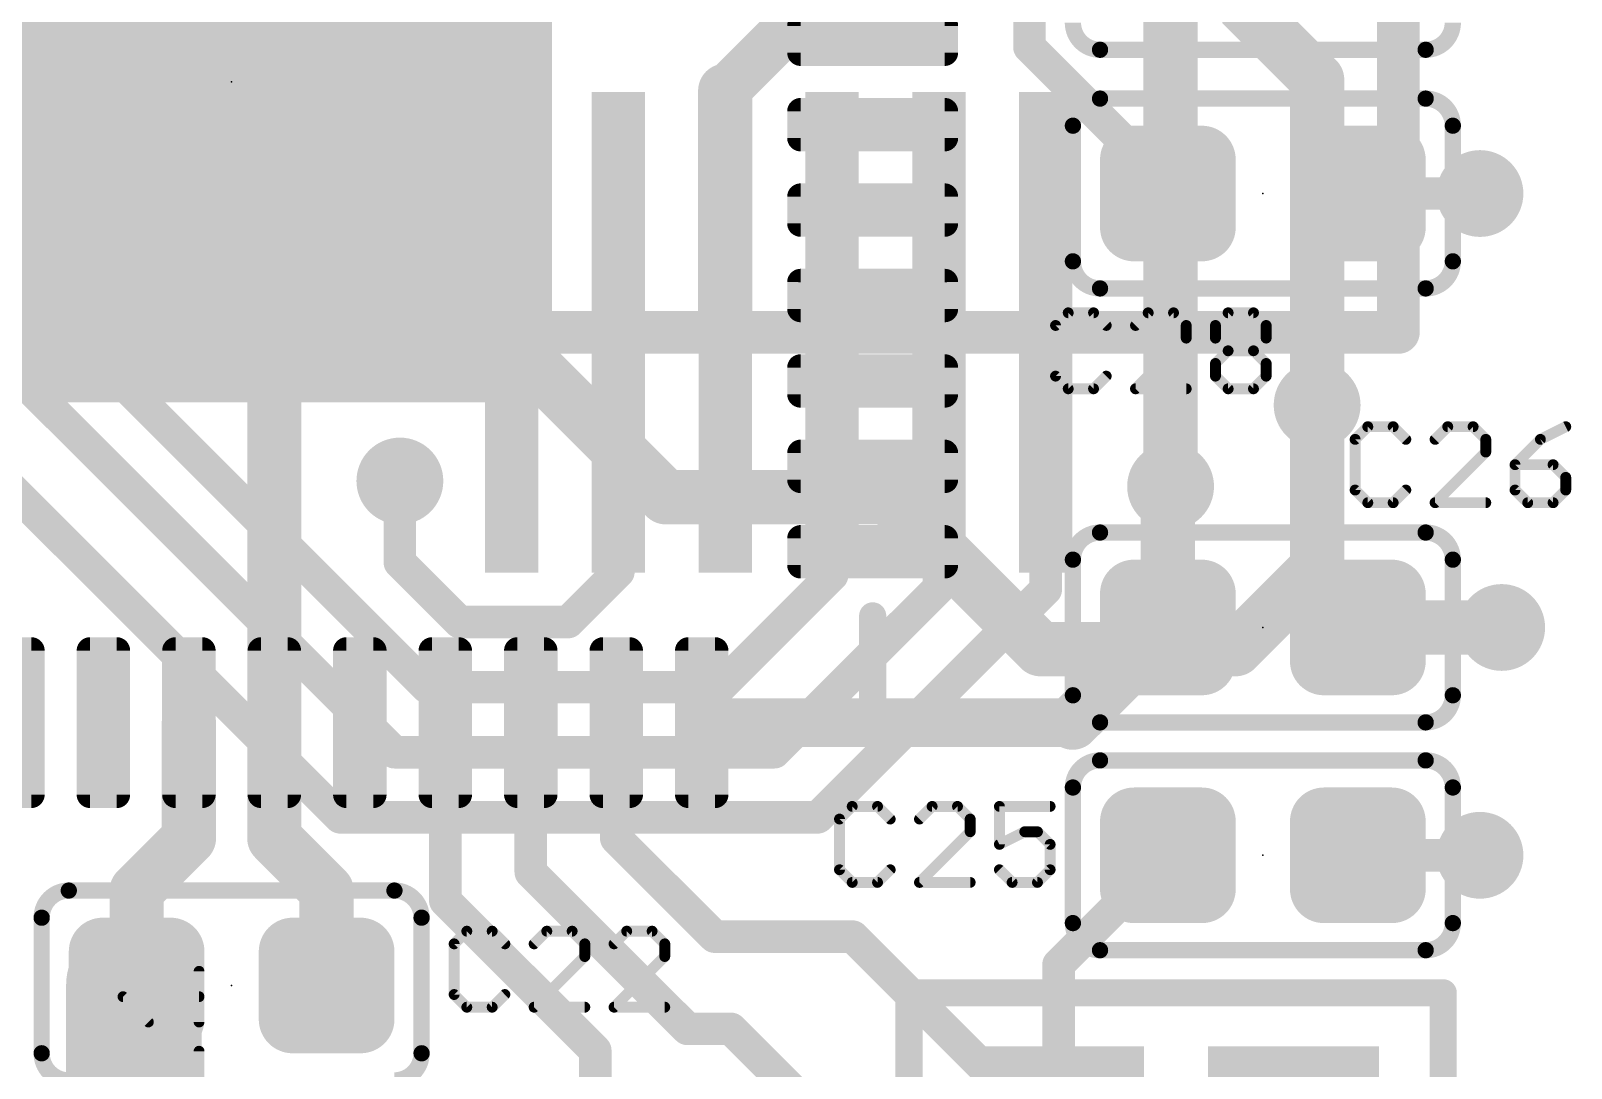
# Model space of a CAD drawing. Extents: x 260.3 to 304.3, y 100 to 124.
# Drawn here: x 293.45 to 300.65, y 112.64 to 117.5 of the extents above; entities that cross this region are included whole.
import ezdxf

# ---------------------------------------------------------------- set-up
doc = ezdxf.new("R2010")
doc.units = 0
for name, color, linetype in [('1', 22, 'CONTINUOUS'), ('16', 175, 'CONTINUOUS'), ('18', 82, 'CONTINUOUS'), ('21', 253, 'CONTINUOUS'), ('22', 253, 'CONTINUOUS'), ('23', 7, 'CONTINUOUS'), ('25', 253, 'CONTINUOUS'), ('3', 251, 'CONTINUOUS')]:
    doc.layers.add(name, color=color, linetype=linetype)

# ---------------------------------------------------------------- blocks, each defined once
blk = doc.blocks.new('RECT101600X101600R50')
at = {"const_width": 0.1588}
blk.add_lwpolyline([(0.2381, -0.1588), (0.2381, 0.1588, 0.4142), (0.1588, 0.2381), (-0.1588, 0.2381, 0.4142), (-0.2381, 0.1588), (-0.2381, -0.1588, 0.4142), (-0.1588, -0.2381), (0.1588, -0.2381, 0.4142)], format="xyb", close=True, dxfattribs=at)
blk.add_solid([(-0.1842, -0.1842), (0.1842, -0.1842), (-0.1842, 0.1842), (0.1842, 0.1842)])
blk = doc.blocks.new('RECT')
blk.add_solid([(-0.5, -0.5), (0.5, -0.5), (-0.5, 0.5), (0.5, 0.5)])
blk = doc.blocks.new('RECT128000X40000R50')
at = {"const_width": 0.0625}
blk.add_lwpolyline([(0.3688, -0.0625), (0.3688, 0.0625, 0.4142), (0.3375, 0.0938), (-0.3375, 0.0938, 0.4142), (-0.3688, 0.0625), (-0.3688, -0.0625, 0.4142), (-0.3375, -0.0938), (0.3375, -0.0938, 0.4142)], format="xyb", close=True, dxfattribs=at)
blk.add_solid([(-0.3531, -0.0781), (0.3531, -0.0781), (-0.3531, 0.0781), (0.3531, 0.0781)])
blk = doc.blocks.new('RECT479999X479999R10')
at = {"const_width": 0.15}
blk.add_lwpolyline([(1.425, -1.35), (1.425, 1.35, 0.4142), (1.35, 1.425), (-1.35, 1.425, 0.4142), (-1.425, 1.35), (-1.425, -1.35, 0.4142), (-1.35, -1.425), (1.35, -1.425, 0.4142)], format="xyb", close=True, dxfattribs=at)
blk.add_solid([(-1.3754, -1.3754), (1.3754, -1.3754), (-1.3754, 1.3754), (1.3754, 1.3754)])
blk = doc.blocks.new('ROUNDV')
at = {"const_width": 0.5}
blk.add_lwpolyline([(0, -0.25, 1), (0, 0.25, 1), (0, -0.25)], format="xyb", dxfattribs=at)

msp = doc.modelspace()

# ---------------------------------------------------------------- linework, layer by layer
at = {"layer": '1'}
for points, const_width in [([(298.1198, 118.491), (298.1198, 117.4242)], 0.1524), ([(294.386, 118.2624), (294.386, 117.2608)], 0.254), ([(298.1198, 117.4242), (298.7675, 116.7765)], 0.1524), ([(294.586, 117.0608), (294.386, 117.2608)], 0.254), ([(295.1148, 117.0608), (295.1988, 117.1448)], 0.1524), ([(294.586, 114.2608), (294.586, 117.0608)], 0.254), ([(294.586, 117.0608), (295.1148, 117.0608)], 0.1524), ([(298.7675, 116.7765), (298.7675, 116.7384)], 0.1524), ([(299.6565, 116.7384), (300.228, 116.7384)], 0.1524), ([(298.7675, 115.3541), (298.7802, 115.3668)], 0.254), ([(298.7675, 114.7064), (298.7675, 115.3541)], 0.254), ([(298.3219, 114.2608), (298.7675, 114.7064)], 0.254), ([(299.6565, 114.7064), (300.3296, 114.7064)], 0.254), ([(294.186, 113.719), (294.186, 114.2608)], 0.254), ([(294.586, 113.719), (294.586, 114.2608)], 0.254), ([(295.386, 114.2608), (295.386, 113.427)], 0.1524), ([(295.786, 114.2608), (295.786, 113.5604)], 0.1524), ([(296.186, 114.2608), (296.186, 113.7192)], 0.1524), ([(296.586, 114.2608), (298.3219, 114.2608)], 0.2286), ([(293.9415, 113.4745), (294.186, 113.719)], 0.254), ([(294.8305, 113.4745), (294.586, 113.719)], 0.254), ([(296.186, 113.7192), (296.6466, 113.2586)], 0.1524), ([(298.256, 113.1281), (298.7675, 113.6396)], 0.1524), ([(299.6565, 113.6396), (300.228, 113.6396)], 0.1524), ([(295.786, 113.5604), (296.5196, 112.8268)], 0.1524), ([(293.9415, 113.03), (293.9415, 113.4745)], 0.254), ([(294.8305, 113.03), (294.8305, 113.4745)], 0.254), ([(295.386, 113.427), (296.0878, 112.7252)], 0.1524), ([(293.9415, 113.03), (293.9288, 113.03)], 0.635), ([(293.9288, 113.03), (293.9288, 112.0521)], 0.635), ([(296.6466, 113.2586), (297.293, 113.2586)], 0.1524), ([(297.293, 113.2586), (298.256, 112.2956)], 0.1524), ([(298.256, 112.2956), (298.256, 113.1281)], 0.1524), ([(296.5196, 112.8268), (296.7228, 112.8268)], 0.1524), ([(296.7228, 112.8268), (297.053, 112.4966)], 0.1524), ([(296.0878, 112.7252), (296.0878, 112.3569)], 0.1524)]:
    msp.add_lwpolyline(points, dxfattribs=dict(at, const_width=const_width))
for points, const_width in [([(298.0817, 117.4242, 1), (298.1579, 117.4242)], 0.0762), ([(298.1467, 117.4511, 1), (298.0929, 117.3973)], 0.0762), ([(294.4309, 117.3057, 1), (294.3411, 117.2159)], 0.127), ([(294.3225, 117.2608, 1), (294.4495, 117.2608)], 0.127), ([(295.2257, 117.1179, 1), (295.1719, 117.1717)], 0.0762), ([(294.6495, 117.0608, 1), (294.5225, 117.0608)], 0.127), ([(294.5411, 117.0159, 1), (294.6309, 117.1057)], 0.127), ([(294.586, 117.0989, 1), (294.586, 117.0227)], 0.0762), ([(295.0879, 117.0877, 1), (295.1417, 117.0339)], 0.0762), ([(295.1148, 117.0227, 1), (295.1148, 117.0989)], 0.0762), ([(298.8056, 116.7765, 1), (298.7294, 116.7765)], 0.0762), ([(298.7406, 116.7496, 1), (298.7944, 116.8034)], 0.0762), ([(299.6565, 116.7765, 1), (299.6565, 116.7003)], 0.0762), ([(300.228, 116.7003, 1), (300.228, 116.7765)], 0.0762), ([(298.7294, 116.7384, 1), (298.8056, 116.7384)], 0.0762), ([(298.8251, 115.3219, 1), (298.7353, 115.4117)], 0.127), ([(298.831, 115.3541, 1), (298.704, 115.3541)], 0.127), ([(298.7226, 115.399, 1), (298.8124, 115.3092)], 0.127), ([(298.704, 114.7064, 1), (298.831, 114.7064)], 0.127), ([(298.8124, 114.6615, 1), (298.7226, 114.7513)], 0.127), ([(299.6565, 114.7699, 1), (299.6565, 114.6429)], 0.127), ([(300.3296, 114.6429, 1), (300.3296, 114.7699)], 0.127), ([(294.2495, 114.2608, 1), (294.1225, 114.2608)], 0.127), ([(294.6495, 114.2608, 1), (294.5225, 114.2608)], 0.127), ([(295.4241, 114.2608, 1), (295.3479, 114.2608)], 0.0762), ([(295.8241, 114.2608, 1), (295.7479, 114.2608)], 0.0762), ([(296.2241, 114.2608, 1), (296.1479, 114.2608)], 0.0762), ([(296.586, 114.3179, 1), (296.586, 114.2037)], 0.1143), ([(298.277, 114.3057, 1), (298.3668, 114.2159)], 0.127), ([(298.3219, 114.2037, 1), (298.3219, 114.3179)], 0.1143), ([(294.5225, 114.2608, 1), (294.6495, 114.2608)], 0.127), ([(294.2309, 113.6741, 1), (294.1411, 113.7639)], 0.127), ([(294.6309, 113.7639, 1), (294.5411, 113.6741)], 0.127), ([(294.1225, 113.719, 1), (294.2495, 113.719)], 0.127), ([(294.5225, 113.719, 1), (294.6495, 113.719)], 0.127), ([(296.1479, 113.7192, 1), (296.2241, 113.7192)], 0.0762), ([(296.2129, 113.7461, 1), (296.1591, 113.6923)], 0.0762), ([(298.7944, 113.6127, 1), (298.7406, 113.6665)], 0.0762), ([(299.6565, 113.6777, 1), (299.6565, 113.6015)], 0.0762), ([(300.228, 113.6015, 1), (300.228, 113.6777)], 0.0762), ([(295.8129, 113.5873, 1), (295.7591, 113.5335)], 0.0762), ([(294.005, 113.4745, 1), (293.878, 113.4745)], 0.127), ([(293.8966, 113.5194, 1), (293.9864, 113.4296)], 0.127), ([(294.894, 113.4745, 1), (294.767, 113.4745)], 0.127), ([(294.7856, 113.4296, 1), (294.8754, 113.5194)], 0.127), ([(295.7479, 113.5604, 1), (295.8241, 113.5604)], 0.0762), ([(295.4129, 113.4539, 1), (295.3591, 113.4001)], 0.0762), ([(295.3479, 113.427, 1), (295.4241, 113.427)], 0.0762), ([(294.0876, 113.03, 1), (293.7701, 113.03)], 0.3175), ([(293.9288, 113.1887, 1), (293.9288, 112.8713)], 0.3175), ([(293.9415, 112.8713, 1), (293.9415, 113.1887)], 0.3175), ([(296.6466, 113.2967, 1), (296.6466, 113.2205)], 0.0762), ([(296.6197, 113.2317, 1), (296.6735, 113.2855)], 0.0762), ([(297.3199, 113.2855, 1), (297.2661, 113.2317)], 0.0762), ([(297.293, 113.2205, 1), (297.293, 113.2967)], 0.0762), ([(298.2941, 113.1281, 1), (298.2179, 113.1281)], 0.0762), ([(298.2291, 113.155, 1), (298.2829, 113.1012)], 0.0762), ([(293.878, 113.03, 1), (294.005, 113.03)], 0.127), ([(294.767, 113.03, 1), (294.894, 113.03)], 0.127), ([(296.5196, 112.8649, 1), (296.5196, 112.7887)], 0.0762), ([(296.4927, 112.7999, 1), (296.5465, 112.8537)], 0.0762), ([(296.7497, 112.8537, 1), (296.6959, 112.7999)], 0.0762), ([(296.7228, 112.7887, 1), (296.7228, 112.8649)], 0.0762), ([(296.1259, 112.7252, 1), (296.0497, 112.7252)], 0.0762), ([(296.0609, 112.6983, 1), (296.1147, 112.7521)], 0.0762)]:
    msp.add_lwpolyline(points, format="xyb", dxfattribs=dict(at, const_width=const_width))
at = {"layer": '16'}
for points, const_width in [([(296.696, 117.2196), (297.1038, 117.6274)], 0.2286), ([(299.1104, 117.6274), (299.466, 117.2718)], 0.254), ([(299.466, 117.2718), (299.466, 115.7478)], 0.254), ([(296.696, 116.088), (296.696, 117.2196)], 0.254), ([(294.0812, 117.0686), (290.2204, 117.0686)], 0.254), ([(294.4622, 116.6368), (294.0812, 117.0686)], 0.254), ([(295.0964, 116.6368), (294.4622, 116.6368)], 0.2032), ([(295.696, 116.088), (295.0964, 116.6368)], 0.2032), ([(295.3004, 114.427), (293.116, 116.6114)], 0.1524), ([(295.148, 114.1222), (293.116, 116.1542)], 0.1524), ([(296.196, 116.088), (296.196, 114.967)], 0.1524), ([(297.196, 116.088), (297.196, 114.951)], 0.1524), ([(297.696, 116.088), (297.696, 114.8922)], 0.1524), ([(298.196, 116.088), (298.196, 114.8842)], 0.1524), ([(294.894, 113.8174), (292.9636, 115.7478)], 0.1524), ([(295.1734, 115.0112), (295.1734, 115.3922)], 0.1524), ([(295.4528, 114.7318), (295.1734, 115.0112)], 0.1524), ([(296.196, 114.967), (295.9608, 114.7318)], 0.1524), ([(297.196, 114.951), (296.672, 114.427)], 0.1524), ([(297.696, 114.8922), (296.926, 114.1222)], 0.1524), ([(298.196, 114.8842), (297.1292, 113.8174)], 0.1524), ([(295.9608, 114.7318), (295.4528, 114.7318)], 0.1524), ([(296.672, 114.427), (295.3004, 114.427)], 0.1524), ([(295.148, 114.1222), (296.926, 114.1222)], 0.1524), ([(294.894, 113.8174), (297.1292, 113.8174)], 0.1524)]:
    msp.add_lwpolyline(points, dxfattribs=dict(at, const_width=const_width))
for points, const_width in [([(299.5295, 117.2718, 1), (299.4025, 117.2718)], 0.127), ([(299.4211, 117.2269, 1), (299.5109, 117.3167)], 0.127), ([(296.7595, 117.2196, 1), (296.6325, 117.2196)], 0.127), ([(296.6556, 117.26, 1), (296.7364, 117.1792)], 0.1143), ([(294.1288, 117.1106, 1), (294.0336, 117.0266)], 0.127), ([(294.0812, 117.0051, 1), (294.0812, 117.1321)], 0.127), ([(294.4146, 116.5948, 1), (294.5098, 116.6788)], 0.127), ([(294.4622, 116.6876, 1), (294.4622, 116.586)], 0.1016), ([(295.1307, 116.6743, 1), (295.0621, 116.5993)], 0.1016), ([(295.0964, 116.586, 1), (295.0964, 116.6876)], 0.1016), ([(295.6617, 116.0505, 1), (295.7303, 116.1255)], 0.1016), ([(296.2341, 116.088, 1), (296.1579, 116.088)], 0.0762), ([(296.6325, 116.088, 1), (296.7595, 116.088)], 0.127), ([(297.2341, 116.088, 1), (297.1579, 116.088)], 0.0762), ([(297.7341, 116.088, 1), (297.6579, 116.088)], 0.0762), ([(298.2341, 116.088, 1), (298.1579, 116.088)], 0.0762), ([(299.4025, 115.7478, 1), (299.5295, 115.7478)], 0.127), ([(295.2115, 115.3922, 1), (295.1353, 115.3922)], 0.0762), ([(295.2003, 115.0381, 1), (295.1465, 114.9843)], 0.0762), ([(295.1353, 115.0112, 1), (295.2115, 115.0112)], 0.0762), ([(296.1579, 114.967, 1), (296.2341, 114.967)], 0.0762), ([(296.2229, 114.9401, 1), (296.1691, 114.9939)], 0.0762), ([(297.1579, 114.951, 1), (297.2341, 114.951)], 0.0762), ([(297.2229, 114.9241, 1), (297.1691, 114.9779)], 0.0762), ([(297.6579, 114.8922, 1), (297.7341, 114.8922)], 0.0762), ([(297.7229, 114.8653, 1), (297.6691, 114.9191)], 0.0762), ([(298.1579, 114.8842, 1), (298.2341, 114.8842)], 0.0762), ([(298.2229, 114.8573, 1), (298.1691, 114.9111)], 0.0762), ([(295.4528, 114.7699, 1), (295.4528, 114.6937)], 0.0762), ([(295.4259, 114.7049, 1), (295.4797, 114.7587)], 0.0762), ([(295.9339, 114.7587, 1), (295.9877, 114.7049)], 0.0762), ([(295.9608, 114.6937, 1), (295.9608, 114.7699)], 0.0762), ([(295.3004, 114.4651, 1), (295.3004, 114.3889)], 0.0762), ([(295.2735, 114.4001, 1), (295.3273, 114.4539)], 0.0762), ([(296.6451, 114.4539, 1), (296.6989, 114.4001)], 0.0762), ([(296.672, 114.3889, 1), (296.672, 114.4651)], 0.0762), ([(295.148, 114.1603, 1), (295.148, 114.0841)], 0.0762), ([(295.1211, 114.0953, 1), (295.1749, 114.1491)], 0.0762), ([(296.8991, 114.1491, 1), (296.9529, 114.0953)], 0.0762), ([(296.926, 114.0841, 1), (296.926, 114.1603)], 0.0762), ([(294.894, 113.8555, 1), (294.894, 113.7793)], 0.0762), ([(294.8671, 113.7905, 1), (294.9209, 113.8443)], 0.0762), ([(297.1023, 113.8443, 1), (297.1561, 113.7905)], 0.0762), ([(297.1292, 113.7793, 1), (297.1292, 113.8555)], 0.0762)]:
    msp.add_lwpolyline(points, format="xyb", dxfattribs=dict(at, const_width=const_width))
at = {"layer": '21'}
for points, const_width in [([(298.323, 117.5385, 0.4142), (298.45, 117.4115)], 0.0762), ([(299.974, 117.4115, 0.4142), (300.101, 117.5385)], 0.0762), ([(298.45, 117.4305, 1), (298.45, 117.3925)], 0.0381), ([(298.45, 117.3925, 1), (298.45, 117.4305)], 0.0381), ([(299.974, 117.4305, 1), (299.974, 117.3925)], 0.0381), ([(299.974, 117.3925, 1), (299.974, 117.4305)], 0.0381), ([(298.45, 117.1829, 0.4142), (298.323, 117.0559)], 0.0762), ([(298.45, 117.2019, 1), (298.45, 117.1639)], 0.0381), ([(298.45, 117.1639, 1), (298.45, 117.2019)], 0.0381), ([(300.101, 117.0559, 0.4142), (299.974, 117.1829)], 0.0762), ([(299.974, 117.2019, 1), (299.974, 117.1639)], 0.0381), ([(299.974, 117.1639, 1), (299.974, 117.2019)], 0.0381), ([(298.3421, 117.0559, 1), (298.304, 117.0559)], 0.0381), ([(298.304, 117.0559, 1), (298.3421, 117.0559)], 0.0381), ([(300.12, 117.0559, 1), (300.082, 117.0559)], 0.0381), ([(300.082, 117.0559, 1), (300.12, 117.0559)], 0.0381), ([(298.323, 116.4209, 0.4142), (298.45, 116.2939)], 0.0762), ([(298.3421, 116.4209, 1), (298.304, 116.4209)], 0.0381), ([(298.304, 116.4209, 1), (298.3421, 116.4209)], 0.0381), ([(299.974, 116.2939, 0.4142), (300.101, 116.4209)], 0.0762), ([(300.12, 116.4209, 1), (300.082, 116.4209)], 0.0381), ([(300.082, 116.4209, 1), (300.12, 116.4209)], 0.0381), ([(298.45, 116.313, 1), (298.45, 116.2749)], 0.0381), ([(298.45, 116.2749, 1), (298.45, 116.313)], 0.0381), ([(299.974, 116.313, 1), (299.974, 116.2749)], 0.0381), ([(299.974, 116.2749, 1), (299.974, 116.313)], 0.0381), ([(298.45, 115.1509, 0.4142), (298.323, 115.0239)], 0.0762), ([(298.45, 115.17, 1), (298.45, 115.1319)], 0.0381), ([(298.45, 115.1319, 1), (298.45, 115.17)], 0.0381), ([(300.101, 115.0239, 0.4142), (299.974, 115.1509)], 0.0762), ([(299.974, 115.17, 1), (299.974, 115.1319)], 0.0381), ([(299.974, 115.1319, 1), (299.974, 115.17)], 0.0381), ([(298.3421, 115.0239, 1), (298.304, 115.0239)], 0.0381), ([(300.12, 115.0239, 1), (300.082, 115.0239)], 0.0381), ([(298.304, 115.0239, 1), (298.3421, 115.0239)], 0.0381), ([(300.082, 115.0239, 1), (300.12, 115.0239)], 0.0381), ([(297.4178, 114.7608, 1), (297.3543, 114.7608)], 0.0635), ([(298.323, 114.3889, 0.4142), (298.45, 114.2619)], 0.0762), ([(298.3421, 114.3889, 1), (298.304, 114.3889)], 0.0381), ([(298.304, 114.3889, 1), (298.3421, 114.3889)], 0.0381), ([(299.974, 114.2619, 0.4142), (300.101, 114.3889)], 0.0762), ([(300.12, 114.3889, 1), (300.082, 114.3889)], 0.0381), ([(300.082, 114.3889, 1), (300.12, 114.3889)], 0.0381), ([(296.886, 114.2926, 1), (296.886, 114.2291)], 0.0635), ([(297.3543, 114.2608, 1), (297.4178, 114.2608)], 0.0635), ([(297.386, 114.2291, 1), (297.386, 114.2926)], 0.0635), ([(298.45, 114.281, 1), (298.45, 114.2429)], 0.0381), ([(298.45, 114.2429, 1), (298.45, 114.281)], 0.0381), ([(299.974, 114.281, 1), (299.974, 114.2429)], 0.0381), ([(299.974, 114.2429, 1), (299.974, 114.281)], 0.0381), ([(298.45, 114.0841, 0.4142), (298.323, 113.9571)], 0.0762), ([(298.45, 114.1031, 1), (298.45, 114.0651)], 0.0381), ([(298.45, 114.0651, 1), (298.45, 114.1031)], 0.0381), ([(300.101, 113.9571, 0.4142), (299.974, 114.0841)], 0.0762), ([(299.974, 114.1031, 1), (299.974, 114.0651)], 0.0381), ([(299.974, 114.0651, 1), (299.974, 114.1031)], 0.0381), ([(298.3421, 113.9571, 1), (298.304, 113.9571)], 0.0381), ([(298.304, 113.9571, 1), (298.3421, 113.9571)], 0.0381), ([(300.12, 113.9571, 1), (300.082, 113.9571)], 0.0381), ([(300.082, 113.9571, 1), (300.12, 113.9571)], 0.0381), ([(293.624, 113.4745, 0.4142), (293.497, 113.3475)], 0.0762), ([(293.624, 113.4935, 1), (293.624, 113.4555)], 0.0381), ([(293.624, 113.4555, 1), (293.624, 113.4935)], 0.0381), ([(295.275, 113.3475, 0.4142), (295.148, 113.4745)], 0.0762), ([(295.148, 113.4935, 1), (295.148, 113.4555)], 0.0381), ([(295.148, 113.4555, 1), (295.148, 113.4935)], 0.0381), ([(293.5161, 113.3475, 1), (293.478, 113.3475)], 0.0381), ([(293.478, 113.3475, 1), (293.5161, 113.3475)], 0.0381), ([(295.2941, 113.3475, 1), (295.256, 113.3475)], 0.0381), ([(295.256, 113.3475, 1), (295.2941, 113.3475)], 0.0381), ([(298.323, 113.3221, 0.4142), (298.45, 113.1951)], 0.0762), ([(298.3421, 113.3221, 1), (298.304, 113.3221)], 0.0381), ([(298.304, 113.3221, 1), (298.3421, 113.3221)], 0.0381), ([(299.974, 113.1951, 0.4142), (300.101, 113.3221)], 0.0762), ([(300.12, 113.3221, 1), (300.082, 113.3221)], 0.0381), ([(300.082, 113.3221, 1), (300.12, 113.3221)], 0.0381), ([(298.45, 113.2142, 1), (298.45, 113.1761)], 0.0381), ([(298.45, 113.1761, 1), (298.45, 113.2142)], 0.0381), ([(299.974, 113.2142, 1), (299.974, 113.1761)], 0.0381), ([(299.974, 113.1761, 1), (299.974, 113.2142)], 0.0381), ([(297.556, 113.0274, 1), (297.556, 112.9639)], 0.0635), ([(297.5878, 112.9956, 1), (297.5243, 112.9956)], 0.0635), ([(300.0878, 112.9956, 1), (300.0243, 112.9956)], 0.0635), ([(300.056, 112.9639, 1), (300.056, 113.0274)], 0.0635), ([(293.497, 112.7125, 0.4142), (293.624, 112.5855)], 0.0762), ([(293.5161, 112.7125, 1), (293.478, 112.7125)], 0.0381), ([(295.148, 112.5855, 0.4142), (295.275, 112.7125)], 0.0762), ([(295.2941, 112.7125, 1), (295.256, 112.7125)], 0.0381), ([(293.478, 112.7125, 1), (293.5161, 112.7125)], 0.0381), ([(295.256, 112.7125, 1), (295.2941, 112.7125)], 0.0381)]:
    msp.add_lwpolyline(points, format="xyb", dxfattribs=dict(at, const_width=const_width))
for points, const_width in [([(299.974, 117.4115), (298.45, 117.4115)], 0.0762), ([(298.45, 117.1829), (299.974, 117.1829)], 0.0762), ([(298.323, 116.4209), (298.323, 117.0559)], 0.0762), ([(300.101, 117.0559), (300.101, 116.4209)], 0.0762), ([(299.974, 116.2939), (298.45, 116.2939)], 0.0762), ([(298.45, 115.1509), (299.974, 115.1509)], 0.0762), ([(298.323, 114.3889), (298.323, 115.0239)], 0.0762), ([(300.101, 115.0239), (300.101, 114.3889)], 0.0762), ([(297.386, 114.7608), (297.386, 114.2608)], 0.127), ([(297.386, 114.2608), (296.886, 114.2608)], 0.127), ([(299.974, 114.2619), (298.45, 114.2619)], 0.0762), ([(298.45, 114.0841), (299.974, 114.0841)], 0.0762), ([(298.323, 113.3221), (298.323, 113.9571)], 0.0762), ([(300.101, 113.9571), (300.101, 113.3221)], 0.0762), ([(293.624, 113.4745), (295.148, 113.4745)], 0.0762), ([(293.497, 112.7125), (293.497, 113.3475)], 0.0762), ([(295.275, 113.3475), (295.275, 112.7125)], 0.0762), ([(299.974, 113.1951), (298.45, 113.1951)], 0.0762), ([(297.556, 110.1956), (297.556, 112.9956)], 0.127), ([(297.556, 112.9956), (300.056, 112.9956)], 0.127), ([(300.056, 112.9956), (300.056, 110.3956)], 0.127)]:
    msp.add_lwpolyline(points, dxfattribs=dict(at, const_width=const_width))
at = {"layer": '22', "const_width": 0.2}
for points in [[(294.046, 116.088), (294.046, 120.088)], [(299.846, 120.088), (299.846, 116.088)], [(299.846, 116.088), (294.046, 116.088)]]:
    msp.add_lwpolyline(points, dxfattribs=at)
at = {"layer": '22', "const_width": 0.1}
for points in [[(294.046, 116.138, 1), (294.046, 116.038)], [(293.996, 116.088, 1), (294.096, 116.088)], [(299.796, 116.088, 1), (299.896, 116.088)], [(299.846, 116.038, 1), (299.846, 116.138)]]:
    msp.add_lwpolyline(points, format="xyb", dxfattribs=at)
at = {"layer": '23'}
for p in [(294.386, 117.2608), (299.212, 116.7384), (299.212, 114.7064), (299.212, 113.6396), (294.386, 113.03)]:
    msp.add_point(p, dxfattribs=at)
at = {"layer": '25', "const_width": 0.0508}
for points in [[(298.3011, 116.1799), (298.2418, 116.1206)], [(298.4197, 116.1799), (298.3011, 116.1799)], [(298.479, 116.1206), (298.4197, 116.1799)], [(298.6753, 116.1799), (298.616, 116.1206)], [(298.7939, 116.1799), (298.6753, 116.1799)], [(298.8533, 116.1206), (298.7939, 116.1799)], [(298.9902, 116.1206), (299.0495, 116.1799)], [(299.0495, 116.1799), (299.1681, 116.1799)], [(299.1681, 116.1799), (299.2275, 116.1206)], [(298.2418, 116.1206), (298.2418, 115.8833)], [(298.8533, 116.0613), (298.8533, 116.1206)], [(298.9902, 116.0613), (298.9902, 116.1206)], [(299.2275, 116.1206), (299.2275, 116.0613)], [(298.616, 115.824), (298.8533, 116.0613)], [(299.0495, 116.002), (298.9902, 116.0613)], [(299.2275, 116.0613), (299.1681, 116.002)], [(298.9902, 115.9426), (299.0495, 116.002)], [(299.0495, 116.002), (299.1681, 116.002)], [(299.1681, 116.002), (299.2275, 115.9426)], [(298.9902, 115.8833), (298.9902, 115.9426)], [(299.2275, 115.9426), (299.2275, 115.8833)], [(298.2418, 115.8833), (298.3011, 115.824)], [(298.3011, 115.824), (298.4197, 115.824)], [(298.4197, 115.824), (298.479, 115.8833)], [(298.8533, 115.824), (298.616, 115.824)], [(299.0495, 115.824), (298.9902, 115.8833)], [(299.1681, 115.824), (299.0495, 115.824)], [(299.2275, 115.8833), (299.1681, 115.824)], [(299.7031, 115.6465), (299.6438, 115.5872)], [(299.8218, 115.6465), (299.7031, 115.6465)], [(299.8811, 115.5872), (299.8218, 115.6465)], [(300.0773, 115.6465), (300.018, 115.5872)], [(300.196, 115.6465), (300.0773, 115.6465)], [(300.2553, 115.5872), (300.196, 115.6465)], [(300.6295, 115.6465), (300.5108, 115.5872)], [(299.6438, 115.5872), (299.6438, 115.3499)], [(300.2553, 115.5279), (300.2553, 115.5872)], [(300.5108, 115.5872), (300.3922, 115.4686)], [(300.018, 115.2906), (300.2553, 115.5279)], [(300.3922, 115.4686), (300.3922, 115.3499)], [(300.5702, 115.4686), (300.3922, 115.4686)], [(300.6295, 115.4092), (300.5702, 115.4686)], [(300.6295, 115.3499), (300.6295, 115.4092)], [(299.6438, 115.3499), (299.7031, 115.2906)], [(299.8218, 115.2906), (299.8811, 115.3499)], [(300.3922, 115.3499), (300.4515, 115.2906)], [(300.5702, 115.2906), (300.6295, 115.3499)], [(299.7031, 115.2906), (299.8218, 115.2906)], [(300.2553, 115.2906), (300.018, 115.2906)], [(300.4515, 115.2906), (300.5702, 115.2906)], [(297.2901, 113.8685), (297.2308, 113.8092)], [(297.2308, 113.8092), (297.2308, 113.5719)], [(297.4087, 113.8685), (297.2901, 113.8685)], [(297.4681, 113.8092), (297.4087, 113.8685)], [(297.6643, 113.8685), (297.605, 113.8092)], [(297.783, 113.8685), (297.6643, 113.8685)], [(297.8423, 113.8092), (297.783, 113.8685)], [(297.8423, 113.7499), (297.8423, 113.8092)], [(298.2165, 113.8685), (297.9792, 113.8685)], [(297.9792, 113.8685), (297.9792, 113.6906)], [(297.605, 113.5126), (297.8423, 113.7499)], [(297.9792, 113.6906), (298.0978, 113.7499)], [(298.0978, 113.7499), (298.1572, 113.7499)], [(298.1572, 113.7499), (298.2165, 113.6906)], [(298.2165, 113.6906), (298.2165, 113.5719)], [(297.2308, 113.5719), (297.2901, 113.5126)], [(297.2901, 113.5126), (297.4087, 113.5126)], [(297.4087, 113.5126), (297.4681, 113.5719)], [(297.8423, 113.5126), (297.605, 113.5126)], [(298.0385, 113.5126), (297.9792, 113.5719)], [(298.1572, 113.5126), (298.0385, 113.5126)], [(298.2165, 113.5719), (298.1572, 113.5126)], [(295.4867, 113.2843), (295.4274, 113.225)], [(295.4274, 113.225), (295.4274, 112.9877)], [(295.6053, 113.2843), (295.4867, 113.2843)], [(295.6647, 113.225), (295.6053, 113.2843)], [(295.8609, 113.2843), (295.8016, 113.225)], [(295.9796, 113.2843), (295.8609, 113.2843)], [(296.0389, 113.225), (295.9796, 113.2843)], [(296.0389, 113.1657), (296.0389, 113.225)], [(296.2351, 113.2843), (296.1758, 113.225)], [(296.3538, 113.2843), (296.2351, 113.2843)], [(296.4131, 113.225), (296.3538, 113.2843)], [(296.4131, 113.1657), (296.4131, 113.225)], [(295.8016, 112.9284), (296.0389, 113.1657)], [(296.1758, 112.9284), (296.4131, 113.1657)], [(294.2336, 112.859), (294.2336, 113.0963)], [(293.9963, 112.859), (293.8777, 112.9776)], [(293.8777, 112.9776), (294.2336, 112.9776)], [(295.4274, 112.9877), (295.4867, 112.9284)], [(295.6053, 112.9284), (295.6647, 112.9877)], [(295.4867, 112.9284), (295.6053, 112.9284)], [(296.0389, 112.9284), (295.8016, 112.9284)], [(296.4131, 112.9284), (296.1758, 112.9284)], [(294.2336, 112.4848), (294.2336, 112.7221)]]:
    msp.add_lwpolyline(points, dxfattribs=at)
at = {"layer": '25', "const_width": 0.0254}
for points in [[(298.3011, 116.1926, 1), (298.3011, 116.1672)], [(298.3101, 116.1709, 1), (298.2921, 116.1889)], [(298.4287, 116.1889, 1), (298.4107, 116.1709)], [(298.4197, 116.1672, 1), (298.4197, 116.1926)], [(298.6753, 116.1926, 1), (298.6753, 116.1672)], [(298.6843, 116.1709, 1), (298.6663, 116.1889)], [(298.8029, 116.1889, 1), (298.785, 116.1709)], [(298.7939, 116.1672, 1), (298.7939, 116.1926)], [(299.0495, 116.1926, 1), (299.0495, 116.1672)], [(299.0585, 116.1709, 1), (299.0405, 116.1889)], [(299.1771, 116.1889, 1), (299.1592, 116.1709)], [(299.1681, 116.1672, 1), (299.1681, 116.1926)], [(298.2545, 116.1206, 1), (298.2291, 116.1206)], [(298.2328, 116.1296, 1), (298.2508, 116.1116)], [(298.4701, 116.1116, 1), (298.488, 116.1296)], [(298.607, 116.1296, 1), (298.625, 116.1116)], [(298.866, 116.1206, 1), (298.8406, 116.1206)], [(298.8443, 116.1116, 1), (298.8622, 116.1296)], [(299.0029, 116.1206, 1), (298.9775, 116.1206)], [(298.9812, 116.1296, 1), (298.9992, 116.1116)], [(299.2402, 116.1206, 1), (299.2148, 116.1206)], [(299.2185, 116.1116, 1), (299.2364, 116.1296)], [(298.8406, 116.0613, 1), (298.866, 116.0613)], [(298.8622, 116.0523, 1), (298.8443, 116.0702)], [(298.9992, 116.0702, 1), (298.9812, 116.0523)], [(298.9775, 116.0613, 1), (299.0029, 116.0613)], [(299.2148, 116.0613, 1), (299.2402, 116.0613)], [(299.2364, 116.0523, 1), (299.2185, 116.0702)], [(299.0495, 116.0147, 1), (299.0495, 115.9893)], [(299.0585, 115.993, 1), (299.0405, 116.0109)], [(299.0405, 115.993, 1), (299.0585, 116.0109)], [(299.1771, 116.0109, 1), (299.1592, 115.993)], [(299.1592, 116.0109, 1), (299.1771, 115.993)], [(299.1681, 115.9893, 1), (299.1681, 116.0147)], [(299.0029, 115.9426, 1), (298.9775, 115.9426)], [(298.9812, 115.9516, 1), (298.9992, 115.9337)], [(299.2402, 115.9426, 1), (299.2148, 115.9426)], [(299.2185, 115.9337, 1), (299.2364, 115.9516)], [(298.2508, 115.8923, 1), (298.2328, 115.8743)], [(298.2291, 115.8833, 1), (298.2545, 115.8833)], [(298.3011, 115.8367, 1), (298.3011, 115.8113)], [(298.2921, 115.815, 1), (298.3101, 115.833)], [(298.4107, 115.833, 1), (298.4287, 115.815)], [(298.4197, 115.8113, 1), (298.4197, 115.8367)], [(298.488, 115.8743, 1), (298.4701, 115.8923)], [(298.616, 115.8367, 1), (298.616, 115.8113)], [(298.607, 115.833, 1), (298.625, 115.815)], [(298.8533, 115.8113, 1), (298.8533, 115.8367)], [(298.9992, 115.8923, 1), (298.9812, 115.8743)], [(298.9775, 115.8833, 1), (299.0029, 115.8833)], [(299.0495, 115.8367, 1), (299.0495, 115.8113)], [(299.0405, 115.815, 1), (299.0585, 115.833)], [(299.1592, 115.833, 1), (299.1771, 115.815)], [(299.1681, 115.8113, 1), (299.1681, 115.8367)], [(299.2148, 115.8833, 1), (299.2402, 115.8833)], [(299.2364, 115.8743, 1), (299.2185, 115.8923)], [(299.7031, 115.6592, 1), (299.7031, 115.6338)], [(299.7121, 115.6375, 1), (299.6941, 115.6555)], [(299.8307, 115.6555, 1), (299.8128, 115.6375)], [(299.8218, 115.6338, 1), (299.8218, 115.6592)], [(300.0773, 115.6592, 1), (300.0773, 115.6338)], [(300.0863, 115.6375, 1), (300.0683, 115.6555)], [(300.2049, 115.6555, 1), (300.187, 115.6375)], [(300.196, 115.6338, 1), (300.196, 115.6592)], [(300.6352, 115.6351, 1), (300.6238, 115.6579)], [(299.6565, 115.5872, 1), (299.6311, 115.5872)], [(299.6348, 115.5962, 1), (299.6528, 115.5782)], [(299.8721, 115.5782, 1), (299.89, 115.5962)], [(300.009, 115.5962, 1), (300.027, 115.5782)], [(300.268, 115.5872, 1), (300.2426, 115.5872)], [(300.2463, 115.5782, 1), (300.2643, 115.5962)], [(300.5052, 115.5985, 1), (300.5165, 115.5758)], [(300.5198, 115.5782, 1), (300.5019, 115.5962)], [(300.2426, 115.5279, 1), (300.268, 115.5279)], [(300.2643, 115.5189, 1), (300.2463, 115.5368)], [(300.4049, 115.4686, 1), (300.3795, 115.4686)], [(300.3922, 115.4813, 1), (300.3922, 115.4559)], [(300.3832, 115.4775, 1), (300.4012, 115.4596)], [(300.5791, 115.4775, 1), (300.5612, 115.4596)], [(300.5702, 115.4559, 1), (300.5702, 115.4813)], [(300.6422, 115.4092, 1), (300.6168, 115.4092)], [(300.6205, 115.4003, 1), (300.6385, 115.4182)], [(299.6528, 115.3589, 1), (299.6348, 115.3409)], [(299.6311, 115.3499, 1), (299.6565, 115.3499)], [(299.89, 115.3409, 1), (299.8721, 115.3589)], [(300.4012, 115.3589, 1), (300.3832, 115.3409)], [(300.3795, 115.3499, 1), (300.4049, 115.3499)], [(300.6168, 115.3499, 1), (300.6422, 115.3499)], [(300.6385, 115.3409, 1), (300.6205, 115.3589)], [(299.7031, 115.3033, 1), (299.7031, 115.2779)], [(299.6941, 115.2816, 1), (299.7121, 115.2996)], [(299.8128, 115.2996, 1), (299.8307, 115.2816)], [(299.8218, 115.2779, 1), (299.8218, 115.3033)], [(300.018, 115.3033, 1), (300.018, 115.2779)], [(300.009, 115.2996, 1), (300.027, 115.2816)], [(300.2553, 115.2779, 1), (300.2553, 115.3033)], [(300.4515, 115.3033, 1), (300.4515, 115.2779)], [(300.4425, 115.2816, 1), (300.4605, 115.2996)], [(300.5612, 115.2996, 1), (300.5791, 115.2816)], [(300.5702, 115.2779, 1), (300.5702, 115.3033)], [(297.2435, 113.8092, 1), (297.2181, 113.8092)], [(297.2218, 113.8182, 1), (297.2398, 113.8002)], [(297.2901, 113.8812, 1), (297.2901, 113.8558)], [(297.2991, 113.8595, 1), (297.2811, 113.8775)], [(297.4177, 113.8775, 1), (297.3998, 113.8595)], [(297.4087, 113.8558, 1), (297.4087, 113.8812)], [(297.4591, 113.8002, 1), (297.477, 113.8182)], [(297.596, 113.8182, 1), (297.614, 113.8002)], [(297.6643, 113.8812, 1), (297.6643, 113.8558)], [(297.6733, 113.8595, 1), (297.6553, 113.8775)], [(297.7919, 113.8775, 1), (297.774, 113.8595)], [(297.783, 113.8558, 1), (297.783, 113.8812)], [(297.855, 113.8092, 1), (297.8296, 113.8092)], [(297.8333, 113.8002, 1), (297.8513, 113.8182)], [(297.9792, 113.8812, 1), (297.9792, 113.8558)], [(297.9919, 113.8685, 1), (297.9665, 113.8685)], [(298.2165, 113.8558, 1), (298.2165, 113.8812)], [(297.8296, 113.7499, 1), (297.855, 113.7499)], [(297.8513, 113.7409, 1), (297.8333, 113.7588)], [(298.0978, 113.7626, 1), (298.0978, 113.7372)], [(298.1035, 113.7385, 1), (298.0922, 113.7612)], [(298.1661, 113.7588, 1), (298.1482, 113.7409)], [(298.1572, 113.7372, 1), (298.1572, 113.7626)], [(297.9735, 113.7019, 1), (297.9849, 113.6792)], [(297.9665, 113.6906, 1), (297.9919, 113.6906)], [(298.2292, 113.6906, 1), (298.2038, 113.6906)], [(298.2075, 113.6816, 1), (298.2255, 113.6995)], [(297.2398, 113.5809, 1), (297.2218, 113.5629)], [(297.2181, 113.5719, 1), (297.2435, 113.5719)], [(297.2901, 113.5253, 1), (297.2901, 113.4999)], [(297.4087, 113.4999, 1), (297.4087, 113.5253)], [(297.477, 113.5629, 1), (297.4591, 113.5809)], [(297.605, 113.5253, 1), (297.605, 113.4999)], [(297.8423, 113.4999, 1), (297.8423, 113.5253)], [(297.9882, 113.5809, 1), (297.9702, 113.5629)], [(298.0385, 113.5253, 1), (298.0385, 113.4999)], [(298.1572, 113.4999, 1), (298.1572, 113.5253)], [(298.2038, 113.5719, 1), (298.2292, 113.5719)], [(298.2255, 113.5629, 1), (298.2075, 113.5809)], [(297.2811, 113.5036, 1), (297.2991, 113.5216)], [(297.3998, 113.5216, 1), (297.4177, 113.5036)], [(297.596, 113.5216, 1), (297.614, 113.5036)], [(298.0295, 113.5036, 1), (298.0475, 113.5216)], [(298.1482, 113.5216, 1), (298.1661, 113.5036)], [(295.4401, 113.225, 1), (295.4147, 113.225)], [(295.4867, 113.297, 1), (295.4867, 113.2716)], [(295.4957, 113.2753, 1), (295.4777, 113.2933)], [(295.6143, 113.2933, 1), (295.5964, 113.2753)], [(295.6053, 113.2716, 1), (295.6053, 113.297)], [(295.8609, 113.297, 1), (295.8609, 113.2716)], [(295.8699, 113.2753, 1), (295.8519, 113.2933)], [(295.9885, 113.2933, 1), (295.9706, 113.2753)], [(295.9796, 113.2716, 1), (295.9796, 113.297)], [(296.0516, 113.225, 1), (296.0262, 113.225)], [(296.2351, 113.297, 1), (296.2351, 113.2716)], [(296.2441, 113.2753, 1), (296.2261, 113.2933)], [(296.3627, 113.2933, 1), (296.3448, 113.2753)], [(296.3538, 113.2716, 1), (296.3538, 113.297)], [(296.4258, 113.225, 1), (296.4004, 113.225)], [(295.4184, 113.234, 1), (295.4364, 113.216)], [(295.6557, 113.216, 1), (295.6736, 113.234)], [(295.7926, 113.234, 1), (295.8106, 113.216)], [(296.0262, 113.1657, 1), (296.0516, 113.1657)], [(296.0299, 113.216, 1), (296.0479, 113.234)], [(296.0479, 113.1567, 1), (296.0299, 113.1746)], [(296.1668, 113.234, 1), (296.1848, 113.216)], [(296.4004, 113.1657, 1), (296.4258, 113.1657)], [(296.4041, 113.216, 1), (296.4221, 113.234)], [(296.4221, 113.1567, 1), (296.4041, 113.1746)], [(294.2463, 113.0963, 1), (294.2209, 113.0963)], [(293.8867, 112.9866, 1), (293.8687, 112.9686)], [(293.8777, 112.9903, 1), (293.8777, 112.9649)], [(294.2336, 112.9649, 1), (294.2336, 112.9903)], [(295.4364, 112.9967, 1), (295.4184, 112.9787)], [(295.4147, 112.9877, 1), (295.4401, 112.9877)], [(295.6736, 112.9787, 1), (295.6557, 112.9967)], [(295.4867, 112.9411, 1), (295.4867, 112.9157)], [(295.4777, 112.9194, 1), (295.4957, 112.9374)], [(295.5964, 112.9374, 1), (295.6143, 112.9194)], [(295.6053, 112.9157, 1), (295.6053, 112.9411)], [(295.8016, 112.9411, 1), (295.8016, 112.9157)], [(295.7926, 112.9374, 1), (295.8106, 112.9194)], [(296.0389, 112.9157, 1), (296.0389, 112.9411)], [(296.1758, 112.9411, 1), (296.1758, 112.9157)], [(296.1668, 112.9374, 1), (296.1848, 112.9194)], [(296.4131, 112.9157, 1), (296.4131, 112.9411)], [(293.9874, 112.85, 1), (294.0053, 112.868)], [(294.2209, 112.859, 1), (294.2463, 112.859)], [(294.2463, 112.7221, 1), (294.2209, 112.7221)]]:
    msp.add_lwpolyline(points, format="xyb", dxfattribs=at)
at = {"layer": '3', "const_width": 0.254}
for points in [[(298.7802, 115.3668), (298.7802, 118.237)], [(289.687, 115.9256), (295.8084, 115.9256)], [(295.8084, 115.9256), (296.418, 115.316)], [(299.466, 115.7478), (299.466, 114.9858)], [(296.418, 115.316), (297.4594, 115.316)], [(298.1706, 114.6048), (297.4594, 115.316)], [(299.466, 114.9858), (299.085, 114.6048)], [(299.085, 114.6048), (298.1706, 114.6048)]]:
    msp.add_lwpolyline(points, dxfattribs=at)
at = {"layer": '3', "const_width": 0.127}
for points in [[(295.8533, 115.9705, 1), (295.7635, 115.8807)], [(295.8084, 115.8621, 1), (295.8084, 115.9891)], [(299.5295, 115.7478, 1), (299.4025, 115.7478)], [(296.418, 115.3795, 1), (296.418, 115.2525)], [(296.3731, 115.2711, 1), (296.4629, 115.3609)], [(297.5043, 115.3609, 1), (297.4145, 115.2711)], [(297.4594, 115.2525, 1), (297.4594, 115.3795)], [(298.7167, 115.3668, 1), (298.8437, 115.3668)], [(299.5109, 114.9409, 1), (299.4211, 115.0307)], [(299.4025, 114.9858, 1), (299.5295, 114.9858)], [(298.1706, 114.6683, 1), (298.1706, 114.5413)], [(298.1257, 114.5599, 1), (298.2155, 114.6497)], [(299.0401, 114.6497, 1), (299.1299, 114.5599)], [(299.085, 114.5413, 1), (299.085, 114.6683)]]:
    msp.add_lwpolyline(points, format="xyb", dxfattribs=at)

# ---------------------------------------------------------------- block references
at = {"layer": '1'}
for name, p, rotation in [('RECT479999X479999R10', (294.386, 117.2608), 180), ('RECT128000X40000R50', (297.386, 117.4608), 180), ('RECT128000X40000R50', (297.386, 117.0608), 180), ('RECT101600X101600R50', (298.7675, 116.7384), 180), ('RECT101600X101600R50', (299.6565, 116.7384), 180), ('RECT128000X40000R50', (297.386, 116.6608), 180), ('RECT128000X40000R50', (297.386, 116.2608), 180), ('RECT128000X40000R50', (297.386, 115.8608), 180), ('RECT128000X40000R50', (297.386, 115.4608), 180), ('RECT128000X40000R50', (297.386, 115.0608), 180), ('RECT128000X40000R50', (293.386, 114.2608), 90), ('RECT128000X40000R50', (293.786, 114.2608), 90), ('RECT128000X40000R50', (294.186, 114.2608), 90), ('RECT128000X40000R50', (294.586, 114.2608), 90), ('RECT128000X40000R50', (294.986, 114.2608), 90), ('RECT128000X40000R50', (295.386, 114.2608), 90), ('RECT128000X40000R50', (295.786, 114.2608), 90), ('RECT128000X40000R50', (296.186, 114.2608), 90), ('RECT128000X40000R50', (296.586, 114.2608), 90)]:
    msp.add_blockref(name, p, dxfattribs=dict(at, rotation=rotation))
for p in [(298.7675, 114.7064), (299.6565, 114.7064), (298.7675, 113.6396), (299.6565, 113.6396), (293.9415, 113.03), (294.8305, 113.03)]:
    msp.add_blockref('RECT101600X101600R50', p, dxfattribs=at)
at = {"layer": '1', "xscale": 0.9, "yscale": 0.8, "rotation": 90}
for p in [(298.256, 112.2956), (299.356, 112.2956)]:
    msp.add_blockref('RECT', p, dxfattribs=at)
at = {"layer": '16', "xscale": 0.25, "yscale": 2.25, "rotation": 180}
for p in [(295.696, 116.088), (296.196, 116.088), (296.696, 116.088), (297.196, 116.088), (297.696, 116.088), (298.196, 116.088)]:
    msp.add_blockref('RECT', p, dxfattribs=at)
at = {"layer": '18', "xscale": 0.4064, "yscale": 0.4064}
for p in [(295.1988, 117.1448), (295.1988, 117.1448), (295.1988, 117.1448), (295.1988, 117.1448), (300.228, 116.7384), (300.228, 116.7384), (300.228, 116.7384), (300.228, 116.7384), (293.9034, 116.5098), (293.9034, 116.5098), (293.9034, 116.5098), (293.9034, 116.5098), (299.466, 115.7478), (299.466, 115.7478), (299.466, 115.7478), (299.466, 115.7478), (295.1734, 115.3922), (295.1734, 115.3922), (295.1734, 115.3922), (295.1734, 115.3922), (298.7802, 115.3668), (298.7802, 115.3668), (298.7802, 115.3668), (298.7802, 115.3668), (300.3296, 114.7064), (300.3296, 114.7064), (300.3296, 114.7064), (300.3296, 114.7064), (300.228, 113.6396), (300.228, 113.6396), (300.228, 113.6396), (300.228, 113.6396)]:
    msp.add_blockref('ROUNDV', p, dxfattribs=at)

doc.saveas('drawing.dxf')
